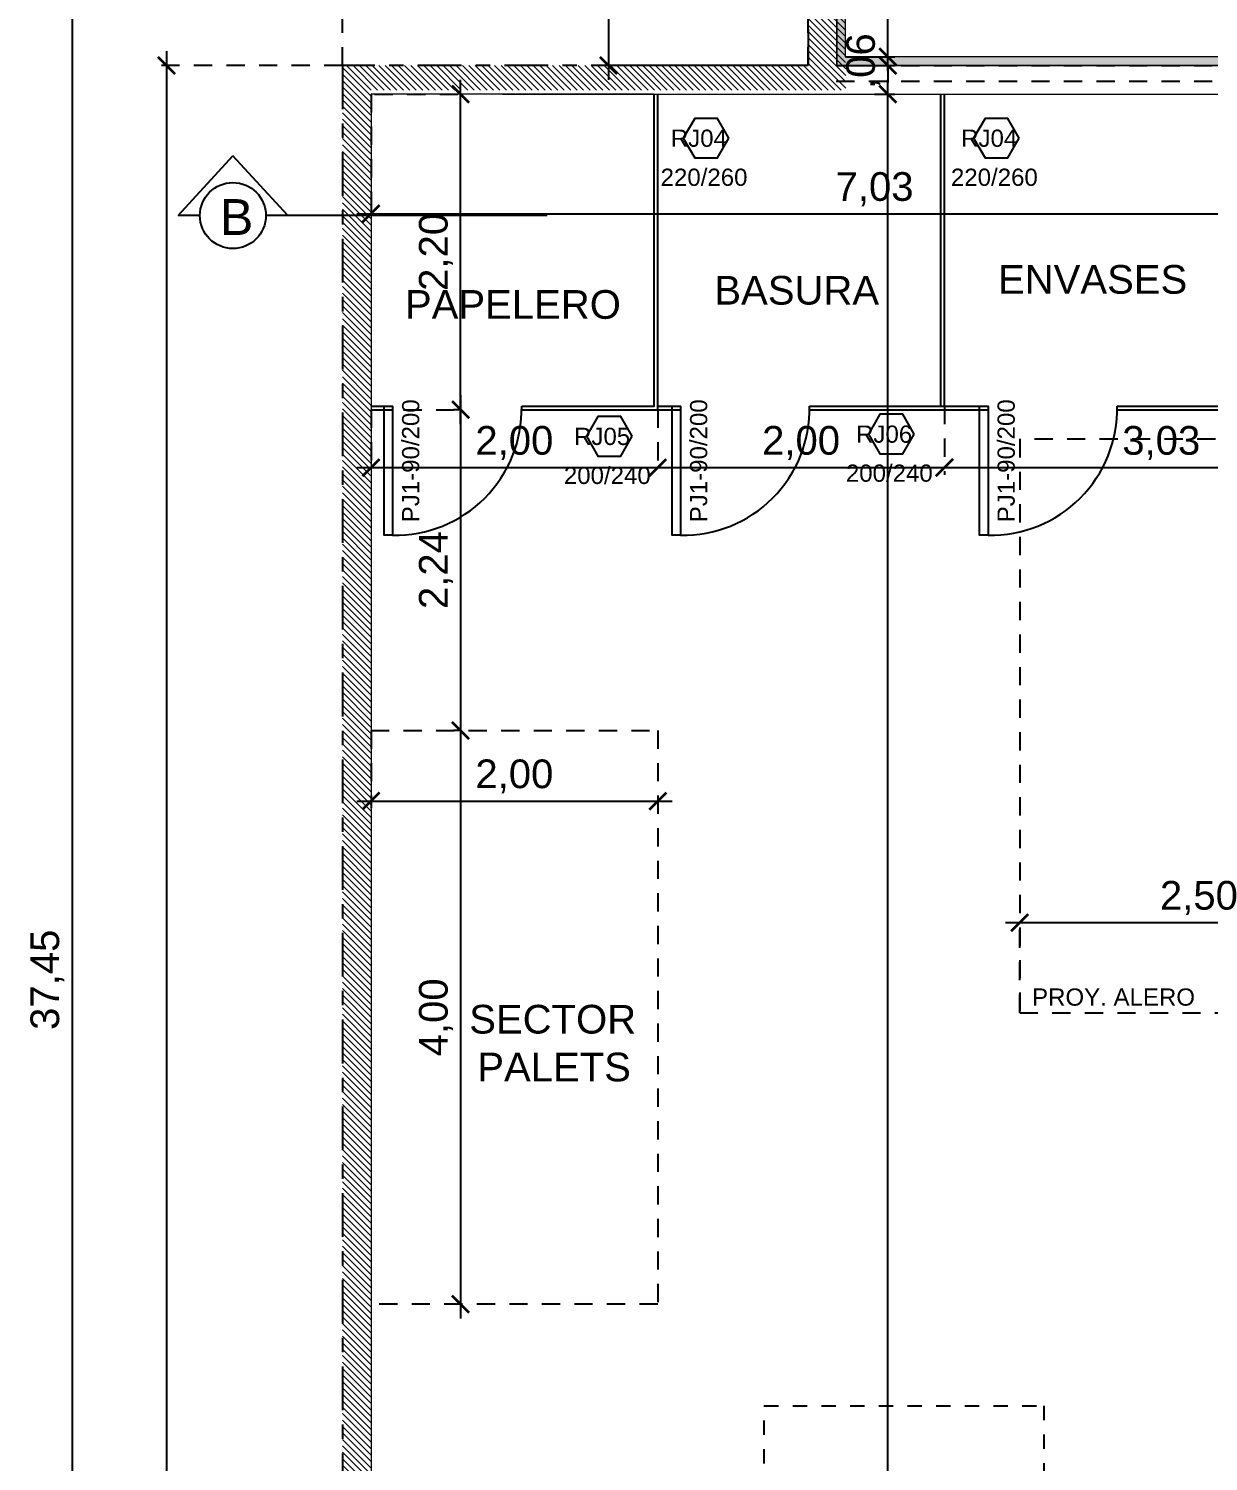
# Model space of a CAD drawing. Header units: metres. Extents: x 1093 to 1459, y -137 to 62.
# Drawn here: x 1256.39 to 1264.61, y -22.55 to -12.56 of the extents above; entities that cross this region are included whole.
import ezdxf

# ---------------------------------------------------------------- set-up
doc = ezdxf.new("R2010")
doc.units = ezdxf.units.M
doc.header["$LTSCALE"] = 0.508
doc.header["$PDMODE"] = 1
doc.header["$PDSIZE"] = -2
for name, pattern in [('ACAD_ISO10W100', [18, 12, -3, 0, -3]), ('HIDDEN', [0.375, 0.25, -0.125]), ('HIDDEN2', [0.1875, 0.125, -0.0625])]:
    doc.linetypes.add(name, pattern=pattern)
doc.layers.get('0').update_dxf_attribs({"color": 9})
doc.layers.get('Defpoints').update_dxf_attribs({"color": 9})
for name, color, linetype in [('1-EJES', 9, 'ACAD_ISO10W100'), ('1-PROY', 9, 'HIDDEN'), ('2-Corte', 9, 'Continuous'), ('2-Desig-Carp', 9, 'Continuous'), ('2-texto', 9, 'Continuous'), ('3-camara', 9, 'Continuous'), ('3-muros', 9, 'Continuous'), ('4-carpinterias', 9, 'Continuous'), ('8-cotas-100', 9, 'Continuous'), ('9-Hatch', 9, 'Continuous'), ('9-Hatch existente', 9, 'Continuous'), ('arq carpinterias', 9, 'Continuous'), ('referencias 01', 9, 'Continuous')]:
    doc.layers.add(name, color=color, linetype=linetype)
doc.styles.add('swiss', font='swissel.ttf')
doc.dimstyles.new('dim-100', dxfattribs={"dimtxt": 0.2, "dimasz": 0.12, "dimexe": 0.05, "dimexo": 0, "dimgap": 0.05, "dimtad": 1, "dimzin": 4, "dimtxsty": 'swiss', "dimblk": 'ARCHTICK', "dimcen": 0.5, "dimdle": 0.1, "dimclrd": 256, "dimclre": 252, "dimclrt": 256, "dimadec": 0, "dimazin": 0, "dimtfac": 1, "dimtix": 1, "dimtmove": 2, "dimatfit": 3, "dimldrblk": 'OPEN30', "dimfxl": 0.05, "dimtolj": 1, "dimtzin": 0, "dimarcsym": 0})

# ---------------------------------------------------------------- blocks, each defined once
blk = doc.blocks.new('_ARCHTICK')
at = {"color": 0, "linetype": 'ByBlock', "const_width": 0.15}
blk.add_lwpolyline([(-0.5, -0.5), (0.5, 0.5)], dxfattribs=at)
blk = doc.blocks.new('*D25')
at = {"layer": '8-cotas-100', "linetype": 'Continuous', "lineweight": -2, "transparency": 16777216}
blk.add_line((1260.4298, -0.3671), (1260.4298, -12.9171), dxfattribs=at)
at = {"layer": '8-cotas-100', "color": 252, "linetype": 'Continuous', "lineweight": -2, "transparency": 16777216}
for p, q in [((1261.8236, -0.4671), (1260.3798, -0.4671)), ((1261.8236, -12.8171), (1260.3798, -12.8171))]:
    blk.add_line(p, q, dxfattribs=at)
at = {"layer": 'Defpoints', "color": 0, "linetype": 'Continuous', "transparency": 16777216}
for p in [(1261.8236, -0.4671), (1260.4298, -12.8171), (1261.8236, -12.8171)]:
    blk.add_point(p, dxfattribs=at)
at = {"layer": '8-cotas-100', "linetype": 'Continuous', "lineweight": -2, "transparency": 16777216, "xscale": 0.12, "yscale": 0.12, "zscale": 0.12}
for p, rotation in [((1260.4298, -0.4671), 90), ((1260.4298, -12.8171), 270)]:
    blk.add_blockref('_ARCHTICK', p, dxfattribs=dict(at, rotation=rotation))
at = {"layer": '8-cotas-100', "linetype": 'Continuous', "lineweight": 0, "transparency": 16777216, "insert": (1260.2581, -6.6421), "char_height": 0.2, "attachment_point": 5, "rotation": 90, "style": 'swiss'}
blk.add_mtext('\\A1;12,35', dxfattribs=at)
blk = doc.blocks.new('_Open30')
at = {"color": 0, "linetype": 'ByBlock', "lineweight": -2}
for p, q in [((-1, 0.268), (0, 0)), ((0, 0), (-1, -0.268)), ((0, 0), (-1, 0))]:
    blk.add_line(p, q, dxfattribs=at)
blk = doc.blocks.new('*D26')
at = {"layer": '8-cotas-100', "linetype": 'Continuous', "lineweight": -2, "transparency": 16777216}
for p, q in [((1262.3785, -12.7571), (1262.3785, -12.6371)), ((1262.3785, -12.8171), (1262.3785, -12.7571)), ((1262.3785, -12.8171), (1262.3785, -12.9371))]:
    blk.add_line(p, q, dxfattribs=at)
at = {"layer": '8-cotas-100', "color": 252, "linetype": 'Continuous', "lineweight": -2, "transparency": 16777216}
for p, q in [((1262.0836, -12.7571), (1262.4285, -12.7571)), ((1262.0536, -12.8171), (1262.4285, -12.8171))]:
    blk.add_line(p, q, dxfattribs=at)
at = {"layer": 'Defpoints', "color": 0, "linetype": 'Continuous', "transparency": 16777216}
for p in [(1262.0836, -12.7571), (1262.3785, -12.7571), (1262.0536, -12.8171)]:
    blk.add_point(p, dxfattribs=at)
at = {"layer": '8-cotas-100', "linetype": 'Continuous', "lineweight": -2, "transparency": 16777216, "xscale": 0.12, "yscale": 0.12, "zscale": 0.12}
for p, rotation in [((1262.3785, -12.7571), 270), ((1262.3785, -12.8171), 90)]:
    blk.add_blockref('_ARCHTICK', p, dxfattribs=dict(at, rotation=rotation))
at = {"layer": '8-cotas-100', "linetype": 'Continuous', "lineweight": 0, "transparency": 16777216, "insert": (1262.2069, -12.7871), "char_height": 0.2, "attachment_point": 5, "rotation": 90, "style": 'swiss'}
blk.add_mtext('\\A1;,06', dxfattribs=at)
blk = doc.blocks.new('*D103')
at = {"layer": '8-cotas-100', "linetype": 'Continuous', "lineweight": -2, "transparency": 16777216}
for p, q in [((1262.3785, -12.7571), (1262.3785, -12.6371)), ((1262.3785, -12.8171), (1262.3785, -12.7571)), ((1262.3785, -12.8171), (1262.3785, -12.9371))]:
    blk.add_line(p, q, dxfattribs=at)
at = {"layer": '8-cotas-100', "color": 252, "linetype": 'Continuous', "lineweight": -2, "transparency": 16777216}
for p, q in [((1262.0836, -12.7571), (1262.4285, -12.7571)), ((1262.0536, -12.8171), (1262.4285, -12.8171))]:
    blk.add_line(p, q, dxfattribs=at)
at = {"layer": 'Defpoints', "color": 0, "linetype": 'Continuous', "transparency": 16777216}
for p in [(1262.0836, -12.7571), (1262.3785, -12.7571), (1262.0536, -12.8171)]:
    blk.add_point(p, dxfattribs=at)
at = {"layer": '8-cotas-100', "linetype": 'Continuous', "lineweight": -2, "transparency": 16777216, "xscale": 0.12, "yscale": 0.12, "zscale": 0.12}
for p, rotation in [((1262.3785, -12.7571), 270), ((1262.3785, -12.8171), 90)]:
    blk.add_blockref('_ARCHTICK', p, dxfattribs=dict(at, rotation=rotation))
at = {"layer": '8-cotas-100', "linetype": 'Continuous', "lineweight": 0, "transparency": 16777216, "insert": (1262.2069, -12.7871), "char_height": 0.2, "attachment_point": 5, "rotation": 90, "style": 'swiss'}
blk.add_mtext('\\A1;,06', dxfattribs=at)
blk = doc.blocks.new('*D104')
at = {"layer": '8-cotas-100', "linetype": 'Continuous', "lineweight": -2, "transparency": 16777216}
blk.add_line((1262.3785, -12.8571), (1262.3785, -8.8571), dxfattribs=at)
at = {"layer": '8-cotas-100', "color": 252, "linetype": 'Continuous', "lineweight": -2, "transparency": 16777216}
for p, q in [((1262.3785, -8.9571), (1262.3285, -8.9571)), ((1262.0836, -12.7571), (1262.4285, -12.7571))]:
    blk.add_line(p, q, dxfattribs=at)
at = {"layer": 'Defpoints', "color": 0, "linetype": 'Continuous', "transparency": 16777216}
for p in [(1262.3785, -8.9571), (1262.3785, -8.9571), (1262.0836, -12.7571)]:
    blk.add_point(p, dxfattribs=at)
at = {"layer": '8-cotas-100', "linetype": 'Continuous', "lineweight": -2, "transparency": 16777216, "xscale": 0.12, "yscale": 0.12, "zscale": 0.12}
for p, rotation in [((1262.3785, -8.9571), 90), ((1262.3785, -12.7571), 270)]:
    blk.add_blockref('_ARCHTICK', p, dxfattribs=dict(at, rotation=rotation))
at = {"layer": '8-cotas-100', "linetype": 'Continuous', "lineweight": 0, "transparency": 16777216, "insert": (1262.2069, -10.8571), "char_height": 0.2, "attachment_point": 5, "rotation": 90, "style": 'swiss'}
blk.add_mtext('\\A1;3,80', dxfattribs=at)
blk = doc.blocks.new('camion punteada')
at = {"layer": 'referencias 01', "linetype": 'HIDDEN2'}
for p, q in [((222.014, -62.568), (219.576, -62.568)), ((219.576, -62.568), (219.576, -68.571)), ((222.014, -68.571), (222.014, -62.568)), ((219.576, -68.571), (222.014, -68.571)), ((219.677, -69.968), (219.677, -68.672)), ((219.677, -68.672), (219.779, -68.672)), ((221.708, -68.622), (219.879, -68.622)), ((221.912, -68.672), (221.811, -68.672)), ((221.912, -69.968), (221.912, -68.672)), ((219.778, -70.021), (219.778, -68.723)), ((219.849, -68.815), (219.849, -68.769)), ((221.683, -68.701), (219.917, -68.701)), ((219.94, -68.815), (219.94, -68.792)), ((221.614, -68.746), (219.986, -68.746)), ((221.66, -68.815), (221.66, -68.792)), ((221.751, -68.815), (221.751, -68.769)), ((221.81, -70.021), (221.81, -68.723)), ((219.849, -68.815), (219.94, -68.815)), ((221.751, -68.815), (221.66, -68.815)), ((219.828, -69.689), (219.828, -68.952)), ((219.93, -68.952), (219.828, -68.952)), ((219.93, -69.689), (219.93, -68.952)), ((221.657, -69.689), (221.657, -68.952)), ((221.657, -68.952), (221.759, -68.952)), ((221.759, -69.689), (221.759, -68.952)), ((219.73, -69.952), (219.778, -69.739)), ((219.93, -69.689), (219.828, -69.689)), ((219.93, -69.739), (219.828, -69.739)), ((219.828, -70.035), (219.828, -69.739)), ((219.93, -69.866), (219.93, -69.739)), ((221.657, -69.689), (221.759, -69.689)), ((221.657, -69.739), (221.759, -69.739)), ((221.657, -69.866), (221.657, -69.739)), ((221.759, -70.035), (221.759, -69.739)), ((221.857, -69.952), (221.81, -69.739)), ((219.93, -69.866), (219.853, -70.04)), ((221.657, -69.866), (221.735, -70.04)), ((219.728, -69.968), (219.677, -69.968)), ((219.727, -70.095), (219.727, -69.985)), ((219.727, -70.044), (219.727, -71.187)), ((219.93, -69.943), (219.862, -70.1)), ((221.556, -70.044), (220.032, -70.044)), ((220.794, -70.298), (220.794, -70.044)), ((221.657, -69.943), (221.725, -70.1)), ((221.86, -70.095), (221.86, -69.985)), ((221.86, -70.044), (221.86, -71.187)), ((221.862, -69.968), (221.912, -69.968)), ((220.235, -71.34), (219.787, -70.065)), ((219.862, -70.14), (219.917, -70.267)), ((221.352, -71.34), (221.8, -70.065)), ((221.725, -70.14), (221.67, -70.267)), ((219.964, -70.298), (221.624, -70.298)), ((219.676, -71.187), (219.676, -71.286)), ((219.727, -71.187), (219.676, -71.187)), ((221.86, -71.187), (221.911, -71.187)), ((221.911, -71.187), (221.911, -71.286)), ((220.235, -71.34), (219.879, -71.34)), ((220.387, -71.441), (220.235, -71.34)), ((221.2, -71.441), (221.352, -71.34)), ((221.352, -71.34), (221.708, -71.34)), ((221.2, -71.441), (220.387, -71.441))]:
    blk.add_line(p, q, dxfattribs=at)
for centre, radius, start, end in [((219.879, -68.723), 0.102, 90, 180), ((221.708, -68.723), 0.102, 0, 90), ((219.917, -68.769), 0.0686, 90, 180), ((219.986, -68.792), 0.0457, 90, 180), ((221.614, -68.792), 0.0457, 0, 90), ((221.683, -68.769), 0.0686, 0, 90), ((219.879, -69.985), 0.152, 167.4712, 180), ((219.879, -70.021), 0.102, 180, 205.3462), ((219.841, -70.035), 0.0127, 180, 336.0375), ((220.032, -69.943), 0.102, 180, 270), ((221.556, -69.943), 0.102, 270, 0), ((221.746, -70.035), 0.0127, 203.9625, 0), ((221.708, -70.021), 0.102, 334.6538, 0), ((221.708, -69.985), 0.152, 0, 12.5288), ((219.909, -70.12), 0.0508, 156.8014, 203.1986), ((221.678, -70.12), 0.0508, 336.8014, 23.1986), ((219.964, -70.247), 0.0508, 203.1986, 270), ((221.624, -70.247), 0.0508, 270, 336.8014), ((219.879, -71.286), 0.203, 180, 260.1053), ((219.879, -71.187), 0.152, 180, 270), ((221.708, -71.187), 0.152, 270, 0), ((221.708, -71.286), 0.203, 279.8947, 0), ((219.879, -71.286), 0.102, 189.1048, 260.1053), ((220.794, -66.044), 5.423, 260.009, 279.991), ((221.708, -71.286), 0.102, 279.8947, 350.8952), ((220.794, -66.044), 5.524, 260.1053, 279.8947)]:
    blk.add_arc(centre, radius, start, end, dxfattribs=at)
blk = doc.blocks.new('*D201')
at = {"layer": '8-cotas-100', "linetype": 'Continuous', "lineweight": -2, "transparency": 16777216}
blk.add_line((1261.9236, -12.1463), (1258.4736, -12.1463), dxfattribs=at)
at = {"layer": '8-cotas-100', "color": 252, "linetype": 'HIDDEN', "lineweight": -2, "transparency": 16777216}
for p, q in [((1258.5736, -12.8171), (1258.5736, -12.0963)), ((1261.8236, -12.8171), (1261.8236, -12.0963))]:
    blk.add_line(p, q, dxfattribs=at)
at = {"layer": 'Defpoints', "color": 0, "linetype": 'Continuous', "transparency": 16777216}
for p in [(1258.5736, -12.1463), (1258.5736, -12.8171), (1261.8236, -12.8171)]:
    blk.add_point(p, dxfattribs=at)
at = {"layer": '8-cotas-100', "linetype": 'Continuous', "lineweight": -2, "transparency": 16777216, "xscale": 0.12, "yscale": 0.12, "zscale": 0.12, "rotation": 180}
blk.add_blockref('_ARCHTICK', (1258.5736, -12.1463), dxfattribs=at)
at = {"layer": '8-cotas-100', "linetype": 'Continuous', "lineweight": -2, "transparency": 16777216, "xscale": 0.12, "yscale": 0.12, "zscale": 0.12}
blk.add_blockref('_ARCHTICK', (1261.8236, -12.1463), dxfattribs=at)
at = {"layer": '8-cotas-100', "linetype": 'Continuous', "lineweight": 0, "transparency": 16777216, "insert": (1260.1986, -11.9746), "char_height": 0.2, "attachment_point": 5, "style": 'swiss'}
blk.add_mtext('\\A1;3,25', dxfattribs=at)
blk = doc.blocks.new('*D202')
at = {"layer": '8-cotas-100', "linetype": 'Continuous', "lineweight": -2, "transparency": 16777216}
blk.add_line((1257.3476, -12.7171), (1257.3476, -38.0171), dxfattribs=at)
at = {"layer": '8-cotas-100', "color": 252, "linetype": 'HIDDEN', "lineweight": -2, "transparency": 16777216}
for p, q in [((1258.5736, -12.8171), (1257.2976, -12.8171)), ((1258.5736, -37.9171), (1257.2976, -37.9171))]:
    blk.add_line(p, q, dxfattribs=at)
at = {"layer": 'Defpoints', "color": 0, "linetype": 'Continuous', "transparency": 16777216}
for p in [(1258.5736, -12.8171), (1257.3476, -37.9171), (1258.5736, -37.9171)]:
    blk.add_point(p, dxfattribs=at)
at = {"layer": '8-cotas-100', "linetype": 'Continuous', "lineweight": -2, "transparency": 16777216, "xscale": 0.12, "yscale": 0.12, "zscale": 0.12}
for p, rotation in [((1257.3476, -12.8171), 90), ((1257.3476, -37.9171), 270)]:
    blk.add_blockref('_ARCHTICK', p, dxfattribs=dict(at, rotation=rotation))
at = {"layer": '8-cotas-100', "linetype": 'Continuous', "lineweight": 0, "transparency": 16777216, "insert": (1257.1759, -25.3671), "char_height": 0.2, "attachment_point": 5, "rotation": 90, "style": 'swiss'}
blk.add_mtext('\\A1;25,10', dxfattribs=at)
blk = doc.blocks.new('*D388')
at = {"layer": '8-cotas-100', "lineweight": -2, "transparency": 16777216}
blk.add_line((1262.3785, -37.9171), (1262.3785, -12.9171), dxfattribs=at)
at = {"layer": '8-cotas-100', "color": 252, "lineweight": -2, "transparency": 16777216}
for p, q in [((1262.2861, -13.0171), (1262.4285, -13.0171)), ((1262.2861, -37.8171), (1262.4285, -37.8171))]:
    blk.add_line(p, q, dxfattribs=at)
at = {"layer": 'Defpoints', "color": 0, "transparency": 16777216}
for p in [(1262.2861, -13.0171), (1262.3785, -13.0171), (1262.2861, -37.8171)]:
    blk.add_point(p, dxfattribs=at)
at = {"layer": '8-cotas-100', "lineweight": -2, "transparency": 16777216, "xscale": 0.12, "yscale": 0.12, "zscale": 0.12}
for p, rotation in [((1262.3785, -13.0171), 90), ((1262.3785, -37.8171), 270)]:
    blk.add_blockref('_ARCHTICK', p, dxfattribs=dict(at, rotation=rotation))
at = {"layer": '8-cotas-100', "transparency": 16777216, "insert": (1262.2068, -25.4171), "char_height": 0.2, "attachment_point": 5, "rotation": 90, "style": 'swiss'}
blk.add_mtext('\\A1;24,80', dxfattribs=at)
blk = doc.blocks.new('*D390')
at = {"layer": '8-cotas-100', "lineweight": -2, "transparency": 16777216}
blk.add_line((1256.6882, -0.3671), (1256.6882, -38.0171), dxfattribs=at)
at = {"layer": '8-cotas-100', "color": 252, "lineweight": -2, "transparency": 16777216}
for p, q in [((1261.8236, -0.4671), (1256.6382, -0.4671)), ((1258.7436, -37.9171), (1256.6382, -37.9171))]:
    blk.add_line(p, q, dxfattribs=at)
at = {"layer": 'Defpoints', "color": 0, "transparency": 16777216}
for p in [(1261.8236, -0.4671), (1256.6882, -37.9171), (1258.7436, -37.9171)]:
    blk.add_point(p, dxfattribs=at)
at = {"layer": '8-cotas-100', "lineweight": -2, "transparency": 16777216, "xscale": 0.12, "yscale": 0.12, "zscale": 0.12}
for p, rotation in [((1256.6882, -0.4671), 90), ((1256.6882, -37.9171), 270)]:
    blk.add_blockref('_ARCHTICK', p, dxfattribs=dict(at, rotation=rotation))
at = {"layer": '8-cotas-100', "transparency": 16777216, "insert": (1256.5166, -19.1921), "char_height": 0.2, "attachment_point": 5, "rotation": 90, "style": 'swiss'}
blk.add_mtext('\\A1;37,45', dxfattribs=at)
blk = doc.blocks.new('*D450')
at = {"layer": '8-cotas-100', "color": 252, "linetype": 'HIDDEN', "lineweight": -2, "transparency": 16777216}
for p, q in [((1258.7736, -13.0171), (1258.7736, -13.9014)), ((1265.7986, -13.0171), (1265.7986, -13.9014))]:
    blk.add_line(p, q, dxfattribs=at)
at = {"layer": '8-cotas-100', "lineweight": -2, "transparency": 16777216}
blk.add_line((1258.6736, -13.8514), (1265.8986, -13.8514), dxfattribs=at)
at = {"layer": 'Defpoints', "color": 0, "transparency": 16777216}
for p in [(1258.7736, -13.0171), (1265.7986, -13.0171), (1265.7986, -13.8514)]:
    blk.add_point(p, dxfattribs=at)
at = {"layer": '8-cotas-100', "lineweight": -2, "transparency": 16777216, "xscale": 0.12, "yscale": 0.12, "zscale": 0.12, "rotation": 180}
blk.add_blockref('_ARCHTICK', (1258.7736, -13.8514), dxfattribs=at)
at = {"layer": '8-cotas-100', "lineweight": -2, "transparency": 16777216, "xscale": 0.12, "yscale": 0.12, "zscale": 0.12}
blk.add_blockref('_ARCHTICK', (1265.7986, -13.8514), dxfattribs=at)
at = {"layer": '8-cotas-100', "transparency": 16777216, "insert": (1262.2861, -13.6798), "char_height": 0.2, "attachment_point": 5, "style": 'swiss'}
blk.add_mtext('\\A1;7,03', dxfattribs=at)
blk = doc.blocks.new('*D451')
at = {"layer": '8-cotas-100', "lineweight": -2, "transparency": 16777216}
blk.add_line((1259.3983, -15.3171), (1259.3983, -12.9171), dxfattribs=at)
at = {"layer": '8-cotas-100', "color": 252, "linetype": 'HIDDEN', "lineweight": -2, "transparency": 16777216}
for p, q in [((1258.7986, -13.0171), (1259.4483, -13.0171)), ((1258.7736, -15.2171), (1259.4483, -15.2171))]:
    blk.add_line(p, q, dxfattribs=at)
at = {"layer": 'Defpoints', "color": 0, "transparency": 16777216}
for p in [(1258.7986, -13.0171), (1259.3983, -13.0171), (1258.7736, -15.2171)]:
    blk.add_point(p, dxfattribs=at)
at = {"layer": '8-cotas-100', "lineweight": -2, "transparency": 16777216, "xscale": 0.12, "yscale": 0.12, "zscale": 0.12}
for p, rotation in [((1259.3983, -13.0171), 90), ((1259.3983, -15.2171), 270)]:
    blk.add_blockref('_ARCHTICK', p, dxfattribs=dict(at, rotation=rotation))
at = {"layer": '8-cotas-100', "transparency": 16777216, "insert": (1259.2266, -14.1171), "char_height": 0.2, "attachment_point": 5, "rotation": 90, "style": 'swiss'}
blk.add_mtext('\\A1;2,20', dxfattribs=at)
blk = doc.blocks.new('*D452')
at = {"layer": '8-cotas-100', "color": 252, "linetype": 'HIDDEN', "lineweight": -2, "transparency": 16777216}
for p, q in [((1258.7736, -15.2171), (1258.7736, -15.6713)), ((1260.7736, -15.2171), (1260.7736, -15.6713))]:
    blk.add_line(p, q, dxfattribs=at)
at = {"layer": '8-cotas-100', "lineweight": -2, "transparency": 16777216}
blk.add_line((1258.6736, -15.6213), (1260.8736, -15.6213), dxfattribs=at)
at = {"layer": 'Defpoints', "color": 0, "transparency": 16777216}
for p in [(1258.7736, -15.2171), (1260.7736, -15.2171), (1260.7736, -15.6213)]:
    blk.add_point(p, dxfattribs=at)
at = {"layer": '8-cotas-100', "lineweight": -2, "transparency": 16777216, "xscale": 0.12, "yscale": 0.12, "zscale": 0.12, "rotation": 180}
blk.add_blockref('_ARCHTICK', (1258.7736, -15.6213), dxfattribs=at)
at = {"layer": '8-cotas-100', "lineweight": -2, "transparency": 16777216, "xscale": 0.12, "yscale": 0.12, "zscale": 0.12}
blk.add_blockref('_ARCHTICK', (1260.7736, -15.6213), dxfattribs=at)
at = {"layer": '8-cotas-100', "transparency": 16777216, "insert": (1259.7736, -15.4496), "char_height": 0.2, "attachment_point": 5, "style": 'swiss'}
blk.add_mtext('\\A1;2,00', dxfattribs=at)
blk = doc.blocks.new('*D453')
at = {"layer": '8-cotas-100', "color": 252, "linetype": 'HIDDEN', "lineweight": -2, "transparency": 16777216}
for p, q in [((1260.7736, -15.2171), (1260.7736, -15.6713)), ((1262.7736, -15.1921), (1262.7736, -15.6713))]:
    blk.add_line(p, q, dxfattribs=at)
at = {"layer": '8-cotas-100', "lineweight": -2, "transparency": 16777216}
blk.add_line((1260.6736, -15.6213), (1262.8736, -15.6213), dxfattribs=at)
at = {"layer": 'Defpoints', "color": 0, "transparency": 16777216}
for p in [(1260.7736, -15.2171), (1262.7736, -15.1921), (1262.7736, -15.6213)]:
    blk.add_point(p, dxfattribs=at)
at = {"layer": '8-cotas-100', "lineweight": -2, "transparency": 16777216, "xscale": 0.12, "yscale": 0.12, "zscale": 0.12, "rotation": 180}
blk.add_blockref('_ARCHTICK', (1260.7736, -15.6213), dxfattribs=at)
at = {"layer": '8-cotas-100', "lineweight": -2, "transparency": 16777216, "xscale": 0.12, "yscale": 0.12, "zscale": 0.12}
blk.add_blockref('_ARCHTICK', (1262.7736, -15.6213), dxfattribs=at)
at = {"layer": '8-cotas-100', "transparency": 16777216, "insert": (1261.7736, -15.4496), "char_height": 0.2, "attachment_point": 5, "style": 'swiss'}
blk.add_mtext('\\A1;2,00', dxfattribs=at)
blk = doc.blocks.new('*D454')
at = {"layer": '8-cotas-100', "color": 252, "linetype": 'HIDDEN', "lineweight": -2, "transparency": 16777216}
for p, q in [((1262.7736, -15.1921), (1262.7736, -15.6713)), ((1265.7986, -15.2171), (1265.7986, -15.6713))]:
    blk.add_line(p, q, dxfattribs=at)
at = {"layer": '8-cotas-100', "lineweight": -2, "transparency": 16777216}
blk.add_line((1262.6736, -15.6213), (1265.8986, -15.6213), dxfattribs=at)
at = {"layer": 'Defpoints', "color": 0, "transparency": 16777216}
for p in [(1262.7736, -15.1921), (1265.7986, -15.2171), (1265.7986, -15.6213)]:
    blk.add_point(p, dxfattribs=at)
at = {"layer": '8-cotas-100', "lineweight": -2, "transparency": 16777216, "xscale": 0.12, "yscale": 0.12, "zscale": 0.12, "rotation": 180}
blk.add_blockref('_ARCHTICK', (1262.7736, -15.6213), dxfattribs=at)
at = {"layer": '8-cotas-100', "lineweight": -2, "transparency": 16777216, "xscale": 0.12, "yscale": 0.12, "zscale": 0.12}
blk.add_blockref('_ARCHTICK', (1265.7986, -15.6213), dxfattribs=at)
at = {"layer": '8-cotas-100', "transparency": 16777216, "insert": (1264.2861, -15.4498), "char_height": 0.2, "attachment_point": 5, "style": 'swiss'}
blk.add_mtext('\\A1;3,03', dxfattribs=at)
blk = doc.blocks.new('*D455')
at = {"layer": '8-cotas-100', "lineweight": -2, "transparency": 16777216}
blk.add_line((1259.3983, -15.1171), (1259.3983, -17.5541), dxfattribs=at)
at = {"layer": '8-cotas-100', "color": 252, "linetype": 'HIDDEN', "lineweight": -2, "transparency": 16777216}
for p, q in [((1259.3983, -15.2171), (1259.3483, -15.2171)), ((1259.3983, -17.4541), (1259.3483, -17.4541))]:
    blk.add_line(p, q, dxfattribs=at)
at = {"layer": 'Defpoints', "color": 0, "transparency": 16777216}
for p in [(1259.3983, -15.2171), (1259.3983, -17.4541), (1259.3983, -17.4541)]:
    blk.add_point(p, dxfattribs=at)
at = {"layer": '8-cotas-100', "lineweight": -2, "transparency": 16777216, "xscale": 0.12, "yscale": 0.12, "zscale": 0.12}
for p, rotation in [((1259.3983, -15.2171), 90), ((1259.3983, -17.4541), 270)]:
    blk.add_blockref('_ARCHTICK', p, dxfattribs=dict(at, rotation=rotation))
at = {"layer": '8-cotas-100', "transparency": 16777216, "insert": (1259.2266, -16.3356), "char_height": 0.2, "attachment_point": 5, "rotation": 90, "style": 'swiss'}
blk.add_mtext('\\A1;2,24', dxfattribs=at)
blk = doc.blocks.new('*D456')
at = {"layer": '8-cotas-100', "lineweight": -2, "transparency": 16777216}
blk.add_line((1259.3983, -17.3541), (1259.3983, -21.5541), dxfattribs=at)
at = {"layer": '8-cotas-100', "color": 252, "linetype": 'HIDDEN', "lineweight": -2, "transparency": 16777216}
for p, q in [((1259.3983, -17.4541), (1259.3483, -17.4541)), ((1259.3983, -21.4541), (1259.3483, -21.4541))]:
    blk.add_line(p, q, dxfattribs=at)
at = {"layer": 'Defpoints', "color": 0, "transparency": 16777216}
for p in [(1259.3983, -17.4541), (1259.3983, -21.4541), (1259.3983, -21.4541)]:
    blk.add_point(p, dxfattribs=at)
at = {"layer": '8-cotas-100', "lineweight": -2, "transparency": 16777216, "xscale": 0.12, "yscale": 0.12, "zscale": 0.12}
for p, rotation in [((1259.3983, -17.4541), 90), ((1259.3983, -21.4541), 270)]:
    blk.add_blockref('_ARCHTICK', p, dxfattribs=dict(at, rotation=rotation))
at = {"layer": '8-cotas-100', "transparency": 16777216, "insert": (1259.2268, -19.4541), "char_height": 0.2, "attachment_point": 5, "rotation": 90, "style": 'swiss'}
blk.add_mtext('\\A1;4,00', dxfattribs=at)
blk = doc.blocks.new('*D457')
at = {"layer": '8-cotas-100', "color": 252, "linetype": 'HIDDEN', "lineweight": -2, "transparency": 16777216}
for p, q in [((1258.7736, -17.4541), (1258.7736, -17.9964)), ((1260.7736, -17.4541), (1260.7736, -17.9964))]:
    blk.add_line(p, q, dxfattribs=at)
at = {"layer": '8-cotas-100', "lineweight": -2, "transparency": 16777216}
blk.add_line((1258.6736, -17.9464), (1260.8736, -17.9464), dxfattribs=at)
at = {"layer": 'Defpoints', "color": 0, "transparency": 16777216}
for p in [(1258.7736, -17.4541), (1260.7736, -17.4541), (1260.7736, -17.9464)]:
    blk.add_point(p, dxfattribs=at)
at = {"layer": '8-cotas-100', "lineweight": -2, "transparency": 16777216, "xscale": 0.12, "yscale": 0.12, "zscale": 0.12, "rotation": 180}
blk.add_blockref('_ARCHTICK', (1258.7736, -17.9464), dxfattribs=at)
at = {"layer": '8-cotas-100', "lineweight": -2, "transparency": 16777216, "xscale": 0.12, "yscale": 0.12, "zscale": 0.12}
blk.add_blockref('_ARCHTICK', (1260.7736, -17.9464), dxfattribs=at)
at = {"layer": '8-cotas-100', "transparency": 16777216, "insert": (1259.7736, -17.7747), "char_height": 0.2, "attachment_point": 5, "style": 'swiss'}
blk.add_mtext('\\A1;2,00', dxfattribs=at)
blk = doc.blocks.new('*D525')
at = {"layer": '8-cotas-100', "color": 252, "linetype": 'HIDDEN', "lineweight": -2, "transparency": 16777216}
for p, q in [((1263.2986, -19.4226), (1263.2986, -18.7434)), ((1265.7986, -19.4226), (1265.7986, -18.7434))]:
    blk.add_line(p, q, dxfattribs=at)
at = {"layer": '8-cotas-100', "lineweight": -2, "transparency": 16777216}
blk.add_line((1263.1986, -18.7934), (1265.8986, -18.7934), dxfattribs=at)
at = {"layer": 'Defpoints', "color": 0, "transparency": 16777216}
for p in [(1265.7986, -18.7934), (1263.2986, -19.4226), (1265.7986, -19.4226)]:
    blk.add_point(p, dxfattribs=at)
at = {"layer": '8-cotas-100', "lineweight": -2, "transparency": 16777216, "xscale": 0.12, "yscale": 0.12, "zscale": 0.12, "rotation": 180}
blk.add_blockref('_ARCHTICK', (1263.2986, -18.7934), dxfattribs=at)
at = {"layer": '8-cotas-100', "lineweight": -2, "transparency": 16777216, "xscale": 0.12, "yscale": 0.12, "zscale": 0.12}
blk.add_blockref('_ARCHTICK', (1265.7986, -18.7934), dxfattribs=at)
at = {"layer": '8-cotas-100', "transparency": 16777216, "insert": (1264.5486, -18.6217), "char_height": 0.2, "attachment_point": 5, "style": 'swiss'}
blk.add_mtext('\\A1;2,50', dxfattribs=at)

msp = doc.modelspace()

# ---------------------------------------------------------------- hatches: boundary and pattern name
at = {"layer": '9-Hatch'}
h = msp.add_hatch(color=256, dxfattribs=at)
h.dxf.hatch_style = 1
h.paths.add_polyline_path([(1278.2535, -5.7871), (1276.0238, -5.7871), (1276.0238, -5.8471), (1278.2535, -5.8471)])
h.paths.add_polyline_path([(1275.9036, -5.7871), (1274.9736, -5.787), (1274.9736, -5.847), (1275.9036, -5.8471)])
h.paths.add_polyline_path([(1275.0336, -4.6871), (1274.9736, -4.6871), (1274.9736, -4.7371), (1275.0336, -4.7371)])
h.paths.add_polyline_path([(1275.0336, -1.9563, -0.015039), (1274.9736, -1.9604), (1274.9736, -4.6271), (1272.4165, -4.6271, -0.015039), (1272.4125, -4.6871), (1275.0336, -4.6871)])
h.paths.add_polyline_path([(1271.515, -4.6271), (1270.9736, -4.6271), (1270.9736, -3.2671), (1270.9136, -3.2671), (1270.9136, -4.6871), (1271.515, -4.6871)])
h.paths.add_polyline_path([(1270.9736, -0.7271), (1270.9736, -0.6671), (1268.7736, -0.6671), (1268.7736, -3.2669), (1268.7773, -3.2669), (1269.5354, -3.267, -0.025076), (1269.5266, -3.1671), (1268.8736, -3.1671), (1268.8736, -0.7671), (1270.8736, -0.7671), (1270.8736, -3.1671), (1270.4281, -3.1671), (1270.4281, -3.2671), (1270.9736, -3.2671)])
h.paths.add_polyline_path([(1275.0336, -0.6671), (1270.9736, -0.6671), (1270.9736, -0.7271), (1274.9736, -0.7271), (1274.9736, -1.0589), (1275.0336, -1.0589)])
h.paths.add_polyline_path([(1265.3436, -2.7871), (1262.0236, -2.7871), (1262.0236, -2.8471), (1265.3436, -2.8471)], flags=17)
h.paths.add_polyline_path([(1265.3436, -2.8471), (1265.2836, -2.8471), (1265.2836, -4.8216), (1265.3436, -4.8216)], flags=17)
h.paths.add_polyline_path([(1265.3436, -0.6671), (1262.0236, -0.6671), (1262.0236, -2.7871), (1262.0836, -2.7871), (1262.0836, -0.7271), (1265.2836, -0.7271), (1265.2836, -2.7871), (1265.3436, -2.7871)])
h.paths.add_polyline_path([(1265.3436, -8.9571), (1265.2836, -8.9571), (1265.2836, -12.7571), (1262.0836, -12.7571), (1262.0836, -8.9571), (1262.0236, -8.9571), (1262.0236, -12.8171), (1265.3436, -12.8171)])
h.paths.add_polyline_path([(1265.3436, -8.8971), (1262.0236, -8.8971), (1262.0236, -8.9571), (1262.0836, -8.9571), (1265.2836, -8.9571), (1265.3436, -8.9571)])
h.paths.add_polyline_path([(1265.3436, -2.7871), (1262.0236, -2.7871), (1262.0236, -8.7621), (1262.0836, -8.7621), (1262.0836, -2.8471), (1265.2836, -2.8471), (1265.2836, -8.7621), (1265.3436, -8.7621)])
h.paths.add_polyline_path([(1265.3436, -8.7621), (1265.2836, -8.7621), (1265.2836, -8.8721), (1265.3436, -8.8721)])
h.paths.add_polyline_path([(1265.3436, -8.8721), (1265.2836, -8.8721), (1265.2836, -8.8971), (1265.3436, -8.8971)])
h.paths.add_polyline_path([(1268.7736, -7.8971), (1265.3436, -7.8971), (1265.3436, -7.9571), (1268.7736, -7.9571)])
at = {"layer": '9-Hatch existente', "linetype": 'Continuous', "lineweight": 0}
h = msp.add_hatch(dxfattribs=at)
h.set_pattern_fill('ANSI31', color=256, scale=0.01, angle=-90)
h.paths.add_polyline_path([(1287.3236, 12.1329), (1287.5236, 12.1329), (1287.5236, -0.6071), (1287.5236, -0.6671), (1262.0236, -0.6671), (1262.0854, -12.9889), (1258.7736, -12.9889), (1258.7736, -37.9171), (1258.5736, -37.9171), (1258.5736, -12.8171), (1261.8236, -12.8171), (1261.8236, -0.4671), (1287.3236, -0.4671)])

# ---------------------------------------------------------------- linework, layer by layer
at = {"layer": '1-EJES', "linetype": 'ACAD_ISO10W100', "ltscale": 0.05}
for p, q in [((1261.8236, -0.4671), (1261.8236, -12.8171)), ((1261.8236, -12.8171), (1258.5736, -12.8171)), ((1258.5736, -12.8171), (1258.5736, -37.9171))]:
    msp.add_line(p, q, dxfattribs=at)
at = {"layer": '1-PROY'}
for p, q in [((1262.0181, -12.8171), (1275.9036, -12.8171)), ((1262.0181, -12.9271), (1275.9036, -12.9271))]:
    msp.add_line(p, q, dxfattribs=at)
for points in [[(1265.7986, -15.4226), (1263.2986, -15.4226), (1263.2986, -19.4226), (1265.7986, -19.4226)], [(1258.7736, -17.4541), (1260.7736, -17.4541), (1260.7736, -21.4541), (1258.7736, -21.4541)]]:
    msp.add_lwpolyline(points, dxfattribs=at)
at = {"layer": '2-Corte'}
for p, q in [((1257.4273, -13.8639), (1257.8102, -13.4475)), ((1258.1932, -13.8639), (1257.8102, -13.4475)), ((1257.5802, -13.8639), (1257.4273, -13.8639)), ((1258.1932, -13.8639), (1258.0402, -13.8639)), ((1260.0014, -13.8639), (1258.1167, -13.8639))]:
    msp.add_line(p, q, dxfattribs=at)
msp.add_circle((1257.8102, -13.8639), 0.23, dxfattribs=at)
at = {"layer": '3-camara', "linetype": 'Continuous', "lineweight": 0}
for points in [[(1262.0236, -8.8971), (1265.3436, -8.8971), (1265.3436, -12.8171), (1262.0236, -12.8171)], [(1262.0836, -8.9571), (1265.2836, -8.9571), (1265.2836, -12.7571), (1262.0836, -12.7571)]]:
    msp.add_lwpolyline(points, close=True, dxfattribs=at)
at = {"layer": '3-muros', "linetype": 'Continuous', "lineweight": 0}
for p, q in [((1262.0236, -0.6671), (1262.0236, -12.8171)), ((1262.0236, -0.6671), (1262.0236, -12.8171)), ((1262.0236, -12.8171), (1268.8281, -12.8171)), ((1258.7736, -13.0171), (1258.7736, -37.9171)), ((1260.7436, -13.0171), (1258.7736, -13.0171)), ((1259.6917, -13.0171), (1261.1417, -13.0171)), ((1260.9436, -13.0171), (1268.8281, -13.0171))]:
    msp.add_line(p, q, dxfattribs=at)
at = {"layer": '4-carpinterias', "flags": 128}
for points in [[(1259.8245, -15.1921), (1260.7486, -15.1921), (1260.7486, -13.0171)], [(1259.8247, -15.2171), (1260.7736, -15.2171), (1260.7736, -13.0171)], [(1262.7486, -15.1921), (1262.7486, -13.0171)], [(1262.7736, -15.1921), (1262.7736, -13.0171)], [(1258.7736, -15.1921), (1258.7736, -15.1921), (1258.9245, -15.1921)], [(1258.7736, -15.2171), (1258.7736, -15.2171), (1258.9245, -15.2171)], [(1260.7736, -15.1921), (1260.9333, -15.1921)], [(1260.7736, -15.2171), (1260.9333, -15.2171)], [(1261.8333, -15.1921), (1263.0784, -15.1921)], [(1261.8334, -15.2171), (1263.0784, -15.2171)], [(1263.9784, -15.1921), (1265.7986, -15.1921), (1265.7986, -15.1921)], [(1263.9786, -15.2171), (1265.7986, -15.2171), (1265.7986, -15.2171)]]:
    msp.add_lwpolyline(points, dxfattribs=at)
at = {"layer": '4-carpinterias'}
for points in [[(1258.8645, -15.1921), (1258.9245, -15.1921), (1258.9245, -16.0921), (1258.8645, -16.0921)], [(1260.8733, -15.1921), (1260.9333, -15.1921), (1260.9333, -16.0921), (1260.8733, -16.0921)], [(1263.0184, -15.1921), (1263.0784, -15.1921), (1263.0784, -16.0921), (1263.0184, -16.0921)]]:
    msp.add_lwpolyline(points, close=True, dxfattribs=at)
for centre in [(1258.9428, -15.2104), (1260.9515, -15.2104), (1263.0967, -15.2104)]:
    msp.add_arc(centre, 0.8819, 268.81355, 1.18645, dxfattribs=at)
at = {"layer": 'arq carpinterias'}
for points in [[(1261.2707, -13.324), (1261.191, -13.1859), (1261.0316, -13.1859), (1260.9519, -13.324), (1261.0316, -13.462), (1261.191, -13.462)], [(1263.2958, -13.324), (1263.2161, -13.1859), (1263.0567, -13.1859), (1262.977, -13.324), (1263.0567, -13.462), (1263.2161, -13.462)], [(1260.5958, -15.403), (1260.5161, -15.2649), (1260.3567, -15.2649), (1260.277, -15.403), (1260.3567, -15.541), (1260.5161, -15.541)], [(1262.563, -15.3871), (1262.4833, -15.2491), (1262.3239, -15.2491), (1262.2442, -15.3871), (1262.3239, -15.5252), (1262.4833, -15.5252)]]:
    msp.add_lwpolyline(points, close=True, dxfattribs=at)

# ---------------------------------------------------------------- block references
at = {"layer": '9-Hatch', "xscale": -0.8, "yscale": 0.8, "zscale": 0.8}
msp.add_blockref('camion punteada', (1439.1265, 27.8917), dxfattribs=at)

# ---------------------------------------------------------------- texts
at = {"layer": '2-Corte', "insert": (1257.7198, -13.9991), "char_height": 0.25, "width": 1.276762, "attachment_point": 7, "style": 'swiss'}
msp.add_mtext('B', dxfattribs=at)
at = {"layer": '2-Desig-Carp', "char_height": 0.12, "width": 5.113846, "attachment_point": 3, "style": 'swiss'}
for s, insert in [('RJ04', (1261.2564, -13.2645)), ('RJ04', (1263.2815, -13.2645)), ('\\pi-0.36,l0.48,t0.48;{\\fArial|b0|i0|c0|p34;220/260}', (1261.3996, -13.5365)), ('\\pi-0.36,l0.48,t0.48;{\\fArial|b0|i0|c0|p34;220/260}', (1263.4247, -13.5365)), ('RJ05', (1260.5815, -15.3435)), ('RJ06', (1262.5487, -15.3277)), ('\\pi-0.36,l0.48,t0.48;{\\fArial|b0|i0|c0|p34;200/240}', (1260.7247, -15.6155)), ('\\pi-0.36,l0.48,t0.48;{\\fArial|b0|i0|c0|p34;200/240}', (1262.6919, -15.5997)), ('\\pi-0.36,l0.48,t0.48;{\\fArial|b0|i0|c0|p34;PROY. ALERO}', (1264.5213, -19.2525))]:
    msp.add_mtext(s, dxfattribs=dict(at, insert=insert))
at = {"layer": '2-Desig-Carp', "char_height": 0.12, "width": 1.127086, "attachment_point": 7, "rotation": 90, "style": 'swiss'}
for insert in [(1259.1118, -16.0022), (1261.1205, -16.0022), (1263.2657, -16.0022)]:
    msp.add_mtext('PJ1-90/200', dxfattribs=dict(at, insert=insert))
at = {"layer": '2-texto', "char_height": 0.2, "width": 2.369214, "attachment_point": 1, "style": 'swiss'}
for s, insert in [('\\pi0.62015;{\\fArial|b0|i0|c0|p34;BASURA}', (1260.5485, -14.2846)), ('\\pi0.543;{\\fArial|b0|i0|c0|p34;ENVASES}', (1262.6044, -14.2087)), ('\\pi0.44852;{\\fArial|b0|i0|c0|p34;PAPELERO}', (1258.5621, -14.3835)), ('\\pi0.61053;{\\fArial|b0|i0|c0|p34;SECTOR\\P\\pi0.66694;PALETS}', (1258.8482, -19.367))]:
    msp.add_mtext(s, dxfattribs=dict(at, insert=insert))

# ---------------------------------------------------------------- dimensions: what is measured, and where the dimension line sits
at = {"layer": '8-cotas-100'}
for base, p1, p2, picture, middle in [((1256.6882, -37.9171), (1261.8236, -0.4671), (1258.7436, -37.9171), '*D390', (1256.5166, -19.1921)), ((1262.3785, -13.0171), (1262.2861, -37.8171), (1262.2861, -13.0171), '*D388', (1262.2068, -25.4171))]:
    dim = msp.add_linear_dim(base=base, p1=p1, p2=p2, angle=90, dimstyle='dim-100', dxfattribs=at)
    dim.commit()
    dim.dimension.update_dxf_attribs({"geometry": picture, "text_midpoint": middle})
at = {"layer": '8-cotas-100', "linetype": 'Continuous', "lineweight": 0}
for base, p1, p2, picture, middle in [((1260.4298, -12.8171), (1261.8236, -0.4671), (1261.8236, -12.8171), '*D25', (1260.2581, -6.6421)), ((1262.3785, -8.9571), (1262.0836, -12.7571), (1262.3785, -8.9571), '*D104', (1262.2069, -10.8571)), ((1262.3785, -12.7571), (1262.0536, -12.8171), (1262.0836, -12.7571), '*D26', (1262.2069, -12.7871)), ((1262.3785, -12.7571), (1262.0536, -12.8171), (1262.0836, -12.7571), '*D103', (1262.2069, -12.7871)), ((1257.3476, -37.9171), (1258.5736, -12.8171), (1258.5736, -37.9171), '*D202', (1257.1759, -25.3671))]:
    dim = msp.add_linear_dim(base=base, p1=p1, p2=p2, angle=90, dimstyle='dim-100', dxfattribs=at)
    dim.commit()
    dim.dimension.update_dxf_attribs({"geometry": picture, "text_midpoint": middle})
dim = msp.add_linear_dim(base=(1258.5736, -12.1463), p1=(1261.8236, -12.8171), p2=(1258.5736, -12.8171), dimstyle='dim-100', dxfattribs=at)
dim.commit()
dim.dimension.update_dxf_attribs({"geometry": '*D201', "text_midpoint": (1260.1986, -11.9746)})
at = {"layer": '8-cotas-100'}
for base, p1, p2, picture, middle in [((1259.3983, -13.0171), (1258.7736, -15.2171), (1258.7986, -13.0171), '*D451', (1259.2266, -14.1171)), ((1259.3983, -17.4541), (1259.3983, -15.2171), (1259.3983, -17.4541), '*D455', (1259.2266, -16.3356)), ((1259.3983, -21.4541), (1259.3983, -17.4541), (1259.3983, -21.4541), '*D456', (1259.2268, -19.4541))]:
    dim = msp.add_linear_dim(base=base, p1=p1, p2=p2, angle=90, dimstyle='dim-100', override={"dimfxl": 0.001}, dxfattribs=at)
    dim.commit()
    dim.dimension.update_dxf_attribs({"geometry": picture, "text_midpoint": middle})
for base, p1, p2, picture, middle in [((1265.7986127362, -13.851405853), (1258.7736127362, -13.0171223238), (1265.7986127362, -13.0171223238), '*D450', (1262.2861127362, -13.6798372256)), ((1260.7736, -15.6213), (1258.7736, -15.2171), (1260.7736, -15.2171), '*D452', (1259.7736, -15.4496)), ((1262.7736, -15.6213), (1260.7736, -15.2171), (1262.7736, -15.1921), '*D453', (1261.7736, -15.4496)), ((1265.7986127362, -15.621320853), (1262.7736127362, -15.1921223238), (1265.7986127362, -15.2171223238), '*D454', (1264.2861127362, -15.4497522255)), ((1260.7736, -17.9464), (1258.7736, -17.4541), (1260.7736, -17.4541), '*D457', (1259.7736, -17.7747))]:
    dim = msp.add_linear_dim(base=base, p1=p1, p2=p2, dimstyle='dim-100', override={"dimfxl": 0.001}, dxfattribs=at)
    dim.commit()
    dim.dimension.update_dxf_attribs({"geometry": picture, "text_midpoint": middle})
dim = msp.add_linear_dim(base=(1265.7986, -18.7934), p1=(1263.2986, -19.4226), p2=(1265.7986, -19.4226), dimstyle='dim-100', dxfattribs=at)
dim.commit()
dim.dimension.update_dxf_attribs({"geometry": '*D525', "text_midpoint": (1264.5486, -18.6217)})

doc.saveas('drawing.dxf')
